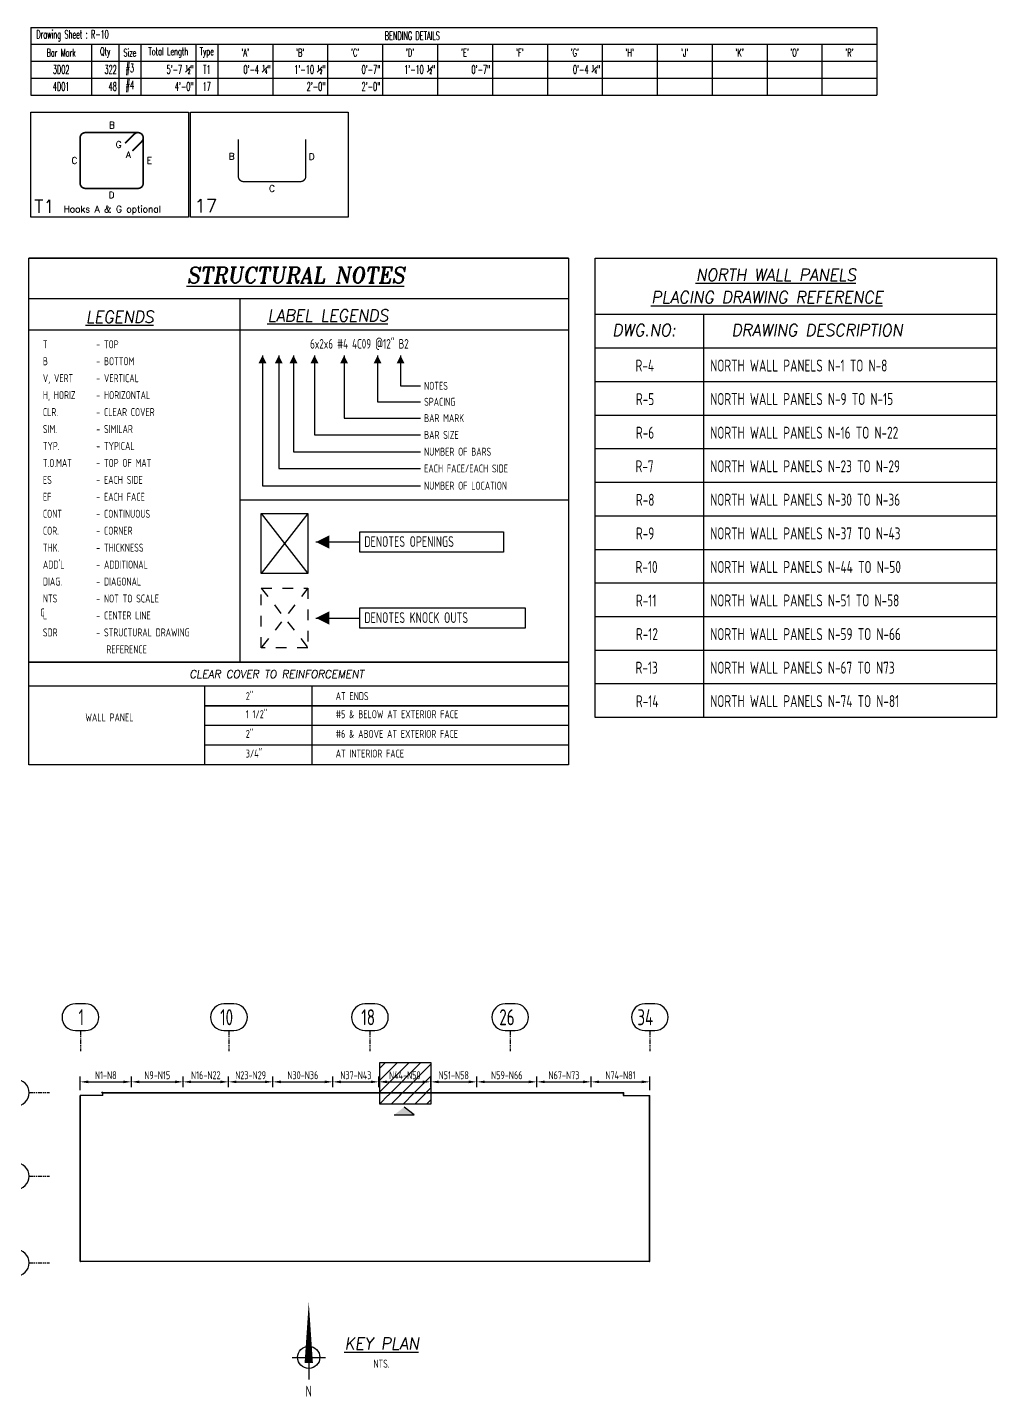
# Model space of a CAD drawing. Header units: inches. Extents: x -3675 to 33171, y -2273 to 1837.
# Drawn here: x 21329.3 to 21601.7, y 355.2 to 740.1 of the extents above; entities that cross this region are included whole.
import ezdxf
from ezdxf.enums import TextEntityAlignment as Align

# ---------------------------------------------------------------- set-up
doc = ezdxf.new("R2010")
doc.units = ezdxf.units.IN
doc.header["$MEASUREMENT"] = 0
doc.linetypes.add('HIDDEN', pattern=[6, 3, -3])
doc.linetypes.add('PHANTOM', pattern=[2.5, 1.25, -0.25, 0.25, -0.25, 0.25, -0.25])
doc.layers.get('0').update_dxf_attribs({"linetype": 'CONTINUOUS'})
doc.layers.get('Defpoints').update_dxf_attribs({"linetype": 'CONTINUOUS'})
for name, color, linetype in [('0-25', 7, 'CONTINUOUS'), ('0-25TEXT', 7, 'CONTINUOUS'), ('0-35', 3, 'CONTINUOUS'), ('0-35TEXT', 3, 'CONTINUOUS'), ('0-50', 10, 'CONTINUOUS'), ('BARLIST', 7, 'CONTINUOUS'), ('CADS-BAR-SKETCH', 7, 'CONTINUOUS'), ('GRID', 8, 'PHANTOM'), ('Hatch', 253, 'CONTINUOUS'), ('Hgblock', 7, 'CONTINUOUS'), ('hidden', 7, 'HIDDEN')]:
    doc.layers.add(name, color=color, linetype=linetype)
doc.styles.add('AR', font='ARCHQUIK.shx', dxfattribs={"width": 0.8})
doc.styles.add('ROMANS', font='romans.shx', dxfattribs={"width": 0.57})
doc.styles.add('ROMANT', font='romant')
doc.dimstyles.new('CADS_DIM_48', dxfattribs={"dimscale": 48, "dimtxt": 0.09375, "dimasz": 0.09375, "dimexe": 0.0625, "dimexo": 0.0625, "dimgap": 0.09375, "dimtad": 0, "dimtih": 1, "dimtoh": 1, "dimzin": 1, "dimdsep": 46, "dimlunit": 4, "dimtxsty": 'AR', "dimblk": 'CLOSED', "dimcen": 0.1875, "dimadec": 0, "dimazin": 0, "dimtfac": 1, "dimtofl": 0, "dimtmove": 0, "dimatfit": 1, "dimldrblk": 'DOTBLANK', "dimfxl": 1, "dimtzin": 0, "dimarcsym": 0})

# ---------------------------------------------------------------- blocks, each defined once
blk = doc.blocks.new('*D2014')
at = {"layer": '0-35', "color": 0, "lineweight": -2, "transparency": 16777216}
for p, q in [((21344.14, 441.38), (21344.14, 445.17)), ((21346.39, 443.67), (21356.27, 443.67)), ((21358.52, 442.16), (21358.52, 445.17))]:
    blk.add_line(p, q, dxfattribs=at)
at = {"layer": '0-35', "color": 0, "transparency": 16777216}
for points in [[(21346.39, 444.04), (21346.39, 443.29), (21344.14, 443.67)], [(21356.27, 444.04), (21356.27, 443.29), (21358.52, 443.67)]]:
    blk.add_solid(points, dxfattribs=at)
at = {"layer": 'Defpoints', "color": 0, "transparency": 16777216}
for p in [(21358.52, 443.67), (21344.14, 439.88), (21358.52, 440.66)]:
    blk.add_point(p, dxfattribs=at)
at = {"layer": '0-35', "color": 0, "transparency": 16777216, "insert": (21351.33, 445.54), "char_height": 2.25, "attachment_point": 5, "style": 'AR'}
blk.add_mtext('N1-N8', dxfattribs=at)
blk = doc.blocks.new('_DotBlank')
at = {"layer": '0-35', "color": 0, "lineweight": -2}
blk.add_line((-0.5, 0), (-1, 0), dxfattribs=at)
blk.add_circle((0, 0), 0.5, dxfattribs=at)
blk = doc.blocks.new('*D2015')
at = {"layer": '0-35', "color": 0, "lineweight": -2, "transparency": 16777216}
for p, q in [((21358.52, 442.16), (21358.52, 445.17)), ((21360.77, 443.67), (21370.82, 443.67)), ((21373.07, 442.16), (21373.07, 445.17))]:
    blk.add_line(p, q, dxfattribs=at)
at = {"layer": '0-35', "color": 0, "transparency": 16777216}
for points in [[(21360.77, 444.04), (21360.77, 443.29), (21358.52, 443.67)], [(21370.82, 444.04), (21370.82, 443.29), (21373.07, 443.67)]]:
    blk.add_solid(points, dxfattribs=at)
at = {"layer": 'Defpoints', "color": 0, "transparency": 16777216}
for p in [(21373.07, 443.67), (21358.52, 440.66), (21373.07, 440.66)]:
    blk.add_point(p, dxfattribs=at)
at = {"layer": '0-35', "color": 0, "transparency": 16777216, "insert": (21365.79, 445.54), "char_height": 2.25, "attachment_point": 5, "style": 'AR'}
blk.add_mtext('N9-N15', dxfattribs=at)
blk = doc.blocks.new('*D2016')
at = {"layer": '0-35', "color": 0, "lineweight": -2, "transparency": 16777216}
for p, q in [((21373.07, 442.16), (21373.07, 445.17)), ((21375.32, 443.67), (21383.55, 443.67)), ((21385.8, 442.16), (21385.8, 445.17))]:
    blk.add_line(p, q, dxfattribs=at)
at = {"layer": '0-35', "color": 0, "transparency": 16777216}
for points in [[(21375.32, 444.04), (21375.32, 443.29), (21373.07, 443.67)], [(21383.55, 444.04), (21383.55, 443.29), (21385.8, 443.67)]]:
    blk.add_solid(points, dxfattribs=at)
at = {"layer": 'Defpoints', "color": 0, "transparency": 16777216}
for p in [(21385.8, 443.67), (21373.07, 440.66), (21385.8, 440.66)]:
    blk.add_point(p, dxfattribs=at)
at = {"layer": '0-35', "color": 0, "transparency": 16777216, "insert": (21379.44, 445.54), "char_height": 2.25, "attachment_point": 5, "style": 'AR'}
blk.add_mtext('N16-N22', dxfattribs=at)
blk = doc.blocks.new('*D2017')
at = {"layer": '0-35', "color": 0, "lineweight": -2, "transparency": 16777216}
for p, q in [((21385.8, 442.16), (21385.8, 445.17)), ((21388.05, 443.67), (21396.03, 443.67)), ((21398.28, 442.16), (21398.28, 445.17))]:
    blk.add_line(p, q, dxfattribs=at)
at = {"layer": '0-35', "color": 0, "transparency": 16777216}
for points in [[(21388.05, 444.04), (21388.05, 443.29), (21385.8, 443.67)], [(21396.03, 444.04), (21396.03, 443.29), (21398.28, 443.67)]]:
    blk.add_solid(points, dxfattribs=at)
at = {"layer": 'Defpoints', "color": 0, "transparency": 16777216}
for p in [(21398.28, 443.67), (21385.8, 440.66), (21398.28, 440.66)]:
    blk.add_point(p, dxfattribs=at)
at = {"layer": '0-35', "color": 0, "transparency": 16777216, "insert": (21392.04, 445.54), "char_height": 2.25, "attachment_point": 5, "style": 'AR'}
blk.add_mtext('N23-N29', dxfattribs=at)
blk = doc.blocks.new('*D2018')
at = {"layer": '0-35', "color": 0, "lineweight": -2, "transparency": 16777216}
for p, q in [((21398.28, 442.16), (21398.28, 445.17)), ((21400.53, 443.67), (21412.89, 443.67)), ((21415.14, 442.16), (21415.14, 445.17))]:
    blk.add_line(p, q, dxfattribs=at)
at = {"layer": '0-35', "color": 0, "transparency": 16777216}
for points in [[(21400.53, 444.04), (21400.53, 443.29), (21398.28, 443.67)], [(21412.89, 444.04), (21412.89, 443.29), (21415.14, 443.67)]]:
    blk.add_solid(points, dxfattribs=at)
at = {"layer": 'Defpoints', "color": 0, "transparency": 16777216}
for p in [(21415.14, 443.67), (21398.28, 440.66), (21415.14, 440.66)]:
    blk.add_point(p, dxfattribs=at)
at = {"layer": '0-35', "color": 0, "transparency": 16777216, "insert": (21406.71, 445.54), "char_height": 2.25, "attachment_point": 5, "style": 'AR'}
blk.add_mtext('N30-N36', dxfattribs=at)
blk = doc.blocks.new('*D2019')
at = {"layer": '0-35', "color": 0, "lineweight": -2, "transparency": 16777216}
for p, q in [((21415.14, 442.16), (21415.14, 445.17)), ((21417.39, 443.67), (21425.83, 443.67)), ((21428.08, 442.16), (21428.08, 445.17))]:
    blk.add_line(p, q, dxfattribs=at)
at = {"layer": '0-35', "color": 0, "transparency": 16777216}
for points in [[(21417.39, 444.04), (21417.39, 443.29), (21415.14, 443.67)], [(21425.83, 444.04), (21425.83, 443.29), (21428.08, 443.67)]]:
    blk.add_solid(points, dxfattribs=at)
at = {"layer": 'Defpoints', "color": 0, "transparency": 16777216}
for p in [(21428.08, 443.67), (21415.14, 440.66), (21428.08, 440.66)]:
    blk.add_point(p, dxfattribs=at)
at = {"layer": '0-35', "color": 0, "transparency": 16777216, "insert": (21421.61, 445.54), "char_height": 2.25, "attachment_point": 5, "style": 'AR'}
blk.add_mtext('N37-N43', dxfattribs=at)
blk = doc.blocks.new('*D2020')
at = {"layer": '0-35', "color": 0, "lineweight": -2, "transparency": 16777216}
for p, q in [((21428.08, 442.16), (21428.08, 445.17)), ((21430.33, 443.67), (21440.39, 443.67)), ((21442.64, 442.16), (21442.64, 445.17))]:
    blk.add_line(p, q, dxfattribs=at)
at = {"layer": '0-35', "color": 0, "transparency": 16777216}
for points in [[(21430.33, 444.04), (21430.33, 443.29), (21428.08, 443.67)], [(21440.39, 444.04), (21440.39, 443.29), (21442.64, 443.67)]]:
    blk.add_solid(points, dxfattribs=at)
at = {"layer": 'Defpoints', "color": 0, "transparency": 16777216}
for p in [(21442.64, 443.67), (21428.08, 440.66), (21442.64, 440.66)]:
    blk.add_point(p, dxfattribs=at)
at = {"layer": '0-35', "color": 0, "transparency": 16777216, "insert": (21435.36, 445.54), "char_height": 2.25, "attachment_point": 5, "style": 'AR'}
blk.add_mtext('N44-N50', dxfattribs=at)
blk = doc.blocks.new('*D2021')
at = {"layer": '0-35', "color": 0, "lineweight": -2, "transparency": 16777216}
for p, q in [((21442.64, 442.16), (21442.64, 445.17)), ((21444.89, 443.67), (21453.34, 443.67)), ((21455.59, 442.16), (21455.59, 445.17))]:
    blk.add_line(p, q, dxfattribs=at)
at = {"layer": '0-35', "color": 0, "transparency": 16777216}
for points in [[(21444.89, 444.04), (21444.89, 443.29), (21442.64, 443.67)], [(21453.34, 444.04), (21453.34, 443.29), (21455.59, 443.67)]]:
    blk.add_solid(points, dxfattribs=at)
at = {"layer": 'Defpoints', "color": 0, "transparency": 16777216}
for p in [(21455.59, 443.67), (21442.64, 440.66), (21455.59, 440.66)]:
    blk.add_point(p, dxfattribs=at)
at = {"layer": '0-35', "color": 0, "transparency": 16777216, "insert": (21449.12, 445.54), "char_height": 2.25, "attachment_point": 5, "style": 'AR'}
blk.add_mtext('N51-N58', dxfattribs=at)
blk = doc.blocks.new('*D2022')
at = {"layer": '0-35', "color": 0, "lineweight": -2, "transparency": 16777216}
for p, q in [((21455.59, 442.16), (21455.59, 445.17)), ((21457.84, 443.67), (21470.21, 443.67)), ((21472.46, 442.17), (21472.46, 445.17))]:
    blk.add_line(p, q, dxfattribs=at)
at = {"layer": '0-35', "color": 0, "transparency": 16777216}
for points in [[(21457.84, 444.04), (21457.84, 443.29), (21455.59, 443.67)], [(21470.21, 444.04), (21470.21, 443.29), (21472.46, 443.67)]]:
    blk.add_solid(points, dxfattribs=at)
at = {"layer": 'Defpoints', "color": 0, "transparency": 16777216}
for p in [(21472.46, 443.67), (21455.59, 440.66), (21472.46, 440.67)]:
    blk.add_point(p, dxfattribs=at)
at = {"layer": '0-35', "color": 0, "transparency": 16777216, "insert": (21464.03, 445.54), "char_height": 2.25, "attachment_point": 5, "style": 'AR'}
blk.add_mtext('N59-N66', dxfattribs=at)
blk = doc.blocks.new('*D2023')
at = {"layer": '0-35', "color": 0, "lineweight": -2, "transparency": 16777216}
for p, q in [((21472.46, 442.17), (21472.46, 445.17)), ((21474.71, 443.67), (21485.47, 443.67)), ((21487.72, 442.16), (21487.72, 445.17))]:
    blk.add_line(p, q, dxfattribs=at)
at = {"layer": '0-35', "color": 0, "transparency": 16777216}
for points in [[(21474.71, 444.04), (21474.71, 443.29), (21472.46, 443.67)], [(21485.47, 444.04), (21485.47, 443.29), (21487.72, 443.67)]]:
    blk.add_solid(points, dxfattribs=at)
at = {"layer": 'Defpoints', "color": 0, "transparency": 16777216}
for p in [(21487.72, 443.67), (21472.46, 440.67), (21487.72, 440.66)]:
    blk.add_point(p, dxfattribs=at)
at = {"layer": '0-35', "color": 0, "transparency": 16777216, "insert": (21480.09, 445.54), "char_height": 2.25, "attachment_point": 5, "style": 'AR'}
blk.add_mtext('N67-N73', dxfattribs=at)
blk = doc.blocks.new('*U3043')
at = {"layer": 'Hgblock', "color": 3}
for p, q in [((-0.375, 0), (0.375, 0)), ((0, 0), (0, -0.5))]:
    blk.add_line(p, q, dxfattribs=at)
blk.add_lwpolyline([(0, 1.25, 0, 0.187, 0), (0, -0.125, 0.187, 0.187, 0)], format="xyseb", dxfattribs=at)
blk.add_circle((0, 0), 0.25, dxfattribs=at)
at = {"layer": 'Hgblock', "color": 3, "style": 'AR', "width": 0.8}
blk.add_text('N', height=0.244, dxfattribs=at).set_placement((0, -0.761), align=Align.MIDDLE)
blk = doc.blocks.new('*D2000')
at = {"layer": '0-35', "color": 0, "lineweight": -2, "transparency": 16777216}
for p, q in [((21487.72, 442.17), (21487.72, 445.17)), ((21489.97, 443.67), (21501.98, 443.67)), ((21504.23, 441.38), (21504.23, 445.17))]:
    blk.add_line(p, q, dxfattribs=at)
at = {"layer": '0-35', "color": 0, "transparency": 16777216}
for points in [[(21489.97, 444.04), (21489.97, 443.29), (21487.72, 443.67)], [(21501.98, 444.04), (21501.98, 443.29), (21504.23, 443.67)]]:
    blk.add_solid(points, dxfattribs=at)
at = {"layer": 'Defpoints', "color": 0, "transparency": 16777216}
for p in [(21504.23, 443.67), (21487.72, 440.67), (21504.23, 439.88)]:
    blk.add_point(p, dxfattribs=at)
at = {"layer": '0-35', "color": 0, "transparency": 16777216, "insert": (21495.98, 445.54), "char_height": 2.25, "attachment_point": 5, "style": 'AR'}
blk.add_mtext('N74-N81', dxfattribs=at)
blk = doc.blocks.new('leadrblk')
blk.add_lwpolyline([(0, 0, 0, 1, 0), (1, 0, 1, 1, 0)], format="xyseb")
blk = doc.blocks.new('A$C2A293661')
at = {"layer": '0-35TEXT', "style": 'AR', "width": 0.8}
for s, p in [('C', (-0.72, 0.84)), ('L', (0, 0))]:
    blk.add_text(s, height=2.25, dxfattribs=at).set_placement(p)
blk = doc.blocks.new('*T3251')
at = {"layer": 'BARLIST', "color": 0, "linetype": 'ByBlock', "lineweight": -2, "transparency": 16777216}
for p, q in [((0, 0), (237.77, 0)), ((0, 0), (0, -19.01)), ((237.77, 0), (237.77, -19.01)), ((0, -4.72), (237.77, -4.72)), ((17.01, -4.72), (17.01, -19.01)), ((24.73, -4.72), (24.73, -19.01)), ((30.91, -4.72), (30.91, -19.01)), ((46.35, -4.72), (46.35, -19.01)), ((52.52, -4.72), (52.52, -19.01)), ((67.96, -4.72), (67.96, -19.01)), ((83.4, -4.72), (83.4, -19.01)), ((98.83, -4.72), (98.83, -19.01)), ((114.27, -4.72), (114.27, -19.01)), ((129.71, -4.72), (129.71, -19.01)), ((145.15, -4.72), (145.15, -19.01)), ((160.58, -4.72), (160.58, -19.01)), ((176.02, -4.72), (176.02, -19.01)), ((191.46, -4.72), (191.46, -19.01)), ((206.89, -4.72), (206.89, -19.01)), ((222.33, -4.72), (222.33, -19.01)), ((0, -9.45), (237.77, -9.45)), ((0, -14.23), (237.77, -14.23)), ((0, -19.01), (237.77, -19.01))]:
    blk.add_line(p, q, dxfattribs=at)
at = {"layer": 'BARLIST', "color": 0, "transparency": 16777216, "style": 'ROMANS'}
for s, insert, char_height, width, attachment_point in [(' Drawing Sheet : R-10', (0.59, -2.36), 2.3622, 97.6535, 4), ('BENDING DETAILS', (99.43, -2.36), 2.3622, 137.752, 4), ('Bar Mark', (8.5, -7.09), 2.126, 15.8268, 5), ('Qty', (20.87, -7.09), 2.126, 6.5433, 5), ('Size', (27.82, -7.09), 2.126, 4.9961, 5), ('Total Length', (38.63, -7.09), 2.126, 14.2559, 5), ('Type', (49.44, -7.09), 2.126, 4.9961, 5), ("'A'", (60.24, -7.09), 2.126, 14.2559, 5), ("'B'", (75.68, -7.09), 2.126, 14.2559, 5), ("'C'", (91.12, -7.09), 2.126, 14.2559, 5), ("'D'", (106.55, -7.09), 2.126, 14.2559, 5), ("'E'", (121.99, -7.09), 2.126, 14.2559, 5), ("'F'", (137.43, -7.09), 2.126, 14.2559, 5), ("'G'", (152.86, -7.09), 2.126, 14.2559, 5), ("'H'", (168.3, -7.09), 2.126, 14.2559, 5), ("'J'", (183.74, -7.09), 2.126, 14.2559, 5), ("'K'", (199.18, -7.09), 2.126, 14.2559, 5), ("'O'", (214.61, -7.09), 2.126, 14.2559, 5), ("'R'", (230.05, -7.09), 2.126, 14.2559, 5), ('3D02', (8.5, -11.84), 2.362, 15.8268, 5), ('322', (24.14, -11.84), 2.362, 6.5433, 6), ('#3', (27.82, -11.84), 2.362, 4.9961, 5), ('5\'-7 {\\H0.5x;\\S1#2;}"', (45.76, -11.84), 2.3622, 14.2559, 6), ('T1', (49.44, -11.84), 2.362, 4.9961, 5), ('0\'-4 {\\H0.5x;\\S1#4;}"', (67.37, -11.84), 2.3622, 14.2559, 6), ('1\'-10 {\\H0.5x;\\S1#2;}"', (82.81, -11.84), 2.3622, 14.2559, 6), ('0\'-7"', (98.24, -11.84), 2.362, 14.2559, 6), ('1\'-10 {\\H0.5x;\\S1#2;}"', (113.68, -11.84), 2.3622, 14.2559, 6), ('0\'-7"', (129.12, -11.84), 2.362, 14.2559, 6), ('0\'-4 {\\H0.5x;\\S1#4;}"', (159.99, -11.84), 2.3622, 14.2559, 6), ('#4', (27.82, -16.62), 2.362, 4.9961, 5), ('4D01', (8.5, -16.62), 2.362, 15.8268, 5), ('48', (24.14, -16.62), 2.362, 6.5433, 6), ('4\'-0"', (45.76, -16.62), 2.362, 14.2559, 6), ('17', (49.44, -16.62), 2.362, 4.9961, 5), ('2\'-0"', (82.81, -16.62), 2.362, 14.2559, 6), ('2\'-0"', (98.24, -16.62), 2.362, 14.2559, 6)]:
    blk.add_mtext(s, dxfattribs=dict(at, insert=insert, char_height=char_height, width=width, attachment_point=attachment_point))
blk = doc.blocks.new('T1')
at = {"layer": 'CADS-BAR-SKETCH'}
blk.add_lwpolyline([(0, 0), (0, 1), (1.5, 1), (1.5, 0)], close=True, dxfattribs=at)
at = {"layer": 'CADS-BAR-SKETCH', "const_width": 0.0156}
for points in [[(0.468, 0.754, -0.414214), (0.518, 0.804, 0.414214), (0.468, 0.754), (0.468, 0.323, 0.414214), (0.518, 0.273), (1.019, 0.273, 0.414214), (1.069, 0.323), (1.069, 0.754, 0.668179), (0.983, 0.789), (0.896, 0.702)], [(0.966, 0.631), (1.054, 0.719, 0.668179), (1.019, 0.804), (0.518, 0.804)]]:
    blk.add_lwpolyline(points, format="xyb", dxfattribs=at)
at = {"layer": 'CADS-BAR-SKETCH', "style": 'ROMANS'}
for s, height, p in [('B', 0.0625, (0.742, 0.844)), ('G', 0.0625, (0.806, 0.659)), ('C', 0.0625, (0.386, 0.508)), ('A', 0.0625, (0.903, 0.563)), ('E', 0.0625, (1.103, 0.508)), ('T1', 0.125, (0.033, 0.039)), ('D', 0.0625, (0.739, 0.179)), ('Hooks A & G optional', 0.0625, (0.311, 0.045))]:
    blk.add_text(s, height=height, dxfattribs=at).set_placement(p)
blk = doc.blocks.new('17')
at = {"layer": 'CADS-BAR-SKETCH'}
blk.add_lwpolyline([(0, 0), (0, 1), (1.5, 1), (1.5, 0)], close=True, dxfattribs=at)
at = {"layer": 'CADS-BAR-SKETCH', "const_width": 0.0125}
blk.add_lwpolyline([(0.454, 0.741), (0.454, 0.388, 0.414214), (0.504, 0.338), (1.046, 0.338, 0.414214), (1.096, 0.388), (1.096, 0.741)], format="xyb", dxfattribs=at)
at = {"layer": 'CADS-BAR-SKETCH', "style": 'ROMANS'}
for s, height, p in [('B', 0.0625, (0.363, 0.547)), ('D', 0.0625, (1.125, 0.544)), ('C', 0.0625, (0.746, 0.24)), ('17', 0.125, (0.037, 0.045))]:
    blk.add_text(s, height=height, dxfattribs=at).set_placement(p)
blk = doc.blocks.new('*T3252')
at = {"layer": 'BARLIST', "color": 0, "transparency": 16777216, "xscale": 29.52755949857756, "yscale": 29.52755949857756, "zscale": 29.52755949857756}
for name, p in [('T1', (0.3, -29.53, 0)), ('17', (45.18, -29.53, 0))]:
    blk.add_blockref(name, p, dxfattribs=at)

msp = doc.modelspace()

# ---------------------------------------------------------------- hatches: boundary and pattern name
at = {"layer": '0-25TEXT'}
msp.add_hatch(color=256, dxfattribs=at).paths.add_polyline_path([(21438.04103, 434.4253), (21435.2286, 436.58525), (21432.41617, 434.4253)])
at = {"layer": 'Hatch'}
h = msp.add_hatch(dxfattribs=at)
h.set_pattern_fill('ANSI31', color=256, scale=18.75)
h.set_pattern_definition([(45, (11416.001, -42.1225), (-1.6572815, 1.6572815), [])])
h.paths.add_polyline_path([(21428.33985, 449.10585), (21428.33985, 439.87995), (21428.40844, 439.87995), (21434.6655, 439.87995), (21434.6655, 440.59557), (21434.46342, 440.59557), (21434.46342, 440.66417), (21442.71995, 440.66417), (21442.71995, 449.10585)])
h.paths.add_polyline_path([(21434.73409, 440.59557), (21434.73409, 439.81135), (21428.40844, 439.81135), (21428.40844, 437.42673), (21442.71995, 437.42673), (21442.71995, 440.59557)])

# ---------------------------------------------------------------- linework, layer by layer
at = {"layer": '0-25'}
for points in [[(21408.14883, 603.39955), (21395.00996, 586.60321)], [(21395.00996, 603.39955), (21408.14883, 586.60321)]]:
    msp.add_lwpolyline(points, dxfattribs=at)
at = {"layer": '0-25TEXT'}
for p, q in [((21438.04103, 434.4253), (21435.2286, 436.58525)), ((21432.41617, 434.4253), (21438.04103, 434.4253))]:
    msp.add_line(p, q, dxfattribs=at)
for points in [[(21395.37034, 647.85439), (21395.37034, 611.24545), (21439.79437, 611.24545)], [(21399.92094, 647.85439), (21399.92094, 616.08343), (21439.79437, 616.08343)], [(21404.08435, 647.85439), (21404.08435, 620.80214), (21439.79437, 620.80214)], [(21409.99049, 647.85439), (21409.99049, 625.52084), (21439.79437, 625.52084)], [(21418.31731, 647.85439), (21418.31731, 630.23954), (21439.79437, 630.23954)], [(21427.7091, 647.85439), (21427.7091, 634.83902), (21439.79437, 634.83902)], [(21434.19617, 647.85439), (21434.19617, 639.31922), (21439.79437, 639.31922)], [(21410.40772, 595.42723), (21422.7083, 595.42723)], [(21410.40772, 574.0503), (21422.7083, 574.0503)], [(21410.40772, 574.0503), (21422.7083, 574.0503)]]:
    msp.add_lwpolyline(points, dxfattribs=at)
at = {"layer": '0-35'}
for p, q in [((21344.1354, 439.87995), (21344.1354, 439.81135)), ((21350.46105, 439.87995), (21344.1354, 439.87995)), ((21344.1354, 439.81135), (21344.1354, 439.87995)), ((21344.1354, 439.87995), (21344.204, 439.87995)), ((21344.1354, 393.13927), (21344.1354, 439.87995)), ((21350.52965, 439.81135), (21344.1354, 439.81135)), ((21344.204, 393.13927), (21344.204, 439.87995)), ((21346.26836, 439.87995), (21346.26836, 439.81135)), ((21348.39854, 439.87995), (21348.39854, 439.81135)), ((21350.52965, 440.66417), (21350.25897, 440.66417)), ((21350.25897, 440.66417), (21496.95962, 440.66417)), ((21350.25897, 440.59557), (21350.25897, 440.66417)), ((21350.25897, 440.66417), (21350.25897, 440.59557)), ((21350.25897, 440.59557), (21350.46105, 440.59557)), ((21350.46105, 439.87995), (21350.46105, 440.59557)), ((21350.52965, 439.81135), (21350.52965, 440.59557)), ((21350.52965, 440.59557), (21496.76125, 440.59557)), ((21350.52965, 439.81135), (21350.52965, 439.87995)), ((21352.16921, 440.66417), (21352.16921, 440.59557)), ((21352.16946, 440.66417), (21352.16946, 440.59557)), ((21354.07717, 440.66417), (21354.07717, 440.59557)), ((21354.07717, 440.66417), (21354.07717, 440.59557)), ((21356.20735, 440.66417), (21356.20735, 440.59557)), ((21356.20735, 440.66417), (21356.20735, 440.59557)), ((21358.51551, 440.66417), (21358.51551, 440.59557)), ((21360.82367, 440.66417), (21360.82367, 440.59557)), ((21363.13183, 440.66417), (21363.13183, 440.59557)), ((21365.43998, 440.66417), (21365.43998, 440.59557)), ((21366.14634, 440.66417), (21366.14634, 440.59557)), ((21368.4545, 440.66417), (21368.4545, 440.59557)), ((21370.76265, 440.66417), (21370.76265, 440.59557)), ((21373.07081, 440.66417), (21373.07081, 440.59557)), ((21375.37897, 440.66417), (21375.37897, 440.59557)), ((21376.08532, 440.66417), (21376.08532, 440.59557)), ((21378.39348, 440.66417), (21378.39348, 440.59557)), ((21380.70164, 440.66417), (21380.70164, 440.59557)), ((21383.0098, 440.66417), (21383.0098, 440.59557)), ((21385.09549, 440.66417), (21385.09549, 440.59557)), ((21385.80462, 440.66417), (21385.80462, 440.59557)), ((21388.33803, 440.66417), (21388.33803, 440.59557)), ((21388.33803, 440.59557), (21388.33803, 440.66417)), ((21390.64619, 440.59557), (21390.64619, 440.66417)), ((21392.95435, 440.59557), (21392.95435, 440.66417)), ((21395.26251, 440.59557), (21395.26251, 440.66417)), ((21395.96886, 440.59557), (21395.96886, 440.66417)), ((21398.27702, 440.59557), (21398.27702, 440.66417)), ((21400.58518, 440.59557), (21400.58518, 440.66417)), ((21402.89334, 440.59557), (21402.89334, 440.66417)), ((21405.2015, 440.59557), (21405.2015, 440.66417)), ((21405.90785, 440.59557), (21405.90785, 440.66417)), ((21408.21601, 440.59557), (21408.21601, 440.66417)), ((21410.52417, 440.59557), (21410.52417, 440.66417)), ((21412.83233, 440.59557), (21412.83233, 440.66417)), ((21415.14048, 440.59557), (21415.14048, 440.66417)), ((21415.84684, 440.59557), (21415.84684, 440.66417)), ((21418.155, 440.59557), (21418.155, 440.66417)), ((21420.45852, 440.59557), (21420.45852, 440.66417)), ((21422.76204, 440.59557), (21422.76204, 440.66417)), ((21425.0702, 440.59557), (21425.0702, 440.66417)), ((21425.77656, 440.59557), (21425.77656, 440.66417)), ((21428.08471, 440.59557), (21428.08471, 440.66417)), ((21430.39287, 440.59557), (21430.39287, 440.66417)), ((21432.70103, 440.59557), (21432.70103, 440.66417)), ((21435.00919, 440.59557), (21435.00919, 440.66417)), ((21435.71554, 440.59557), (21435.71554, 440.66417)), ((21438.0237, 440.59557), (21438.0237, 440.66417)), ((21440.33186, 440.59557), (21440.33186, 440.66417)), ((21442.64002, 440.59557), (21442.64002, 440.66417)), ((21444.94818, 440.59557), (21444.94818, 440.66417)), ((21445.65453, 440.59557), (21445.65453, 440.66417)), ((21447.96269, 440.59557), (21447.96269, 440.66417)), ((21450.27085, 440.59557), (21450.27085, 440.66417)), ((21452.57901, 440.59557), (21452.57901, 440.66417)), ((21454.88717, 440.59557), (21454.88717, 440.66417)), ((21455.59352, 440.59557), (21455.59352, 440.66417)), ((21457.90168, 440.59557), (21457.90168, 440.66417)), ((21460.21262, 440.59557), (21460.21262, 440.66417)), ((21462.52356, 440.59557), (21462.52356, 440.66417)), ((21464.83172, 440.59557), (21464.83172, 440.66417)), ((21465.53807, 440.59557), (21465.53807, 440.66417)), ((21467.84623, 440.59557), (21467.84623, 440.66417)), ((21470.15439, 440.59557), (21470.15439, 440.66417)), ((21472.46254, 440.59557), (21472.46254, 440.66417)), ((21474.7707, 440.59557), (21474.7707, 440.66417)), ((21475.47706, 440.59557), (21475.47706, 440.66417)), ((21477.78521, 440.59557), (21477.78521, 440.66417)), ((21480.09337, 440.59557), (21480.09337, 440.66417)), ((21482.40153, 440.59557), (21482.40153, 440.66417)), ((21484.70969, 440.59557), (21484.70969, 440.66417)), ((21485.41604, 440.59557), (21485.41604, 440.66417)), ((21487.7242, 440.59557), (21487.7242, 440.66417)), ((21490.03236, 440.59557), (21490.03236, 440.66417)), ((21492.34052, 440.59557), (21492.34052, 440.66417)), ((21494.64868, 440.59557), (21494.64868, 440.66417)), ((21496.76125, 440.59557), (21496.76125, 439.81135)), ((21496.76125, 439.81135), (21504.15092, 439.81135)), ((21496.82984, 440.59557), (21496.95962, 440.59557)), ((21496.82984, 440.59557), (21496.82984, 439.87995)), ((21496.82984, 439.87995), (21504.15092, 439.87995)), ((21496.95962, 440.59557), (21496.95962, 440.66417)), ((21499.40885, 439.87995), (21499.40885, 439.81135)), ((21501.53903, 439.87995), (21501.53903, 439.81135)), ((21504.15092, 439.81135), (21504.15092, 439.87995)), ((21504.15782, 393.13927), (21504.15782, 439.88147)), ((21504.15782, 439.88147), (21504.22641, 439.88147)), ((21504.22641, 393.13927), (21504.22641, 439.88147)), ((21344.1354, 437.74977), (21344.204, 437.74977)), ((21344.1354, 435.61959), (21344.204, 435.61959)), ((21504.15782, 438.03253), (21504.15782, 437.96393)), ((21504.15782, 437.96393), (21504.15782, 438.03253)), ((21504.15782, 438.03253), (21504.22641, 438.03253)), ((21504.15782, 436.45938), (21504.22641, 436.45938)), ((21504.15782, 435.16266), (21504.22641, 435.16266)), ((21344.1354, 433.48941), (21344.204, 433.48941)), ((21344.1354, 431.35923), (21344.204, 431.35923)), ((21504.15782, 433.48941), (21504.22641, 433.48941)), ((21504.15782, 431.35923), (21504.22641, 431.35923)), ((21344.1354, 429.22905), (21344.204, 429.22905)), ((21504.15782, 429.22905), (21504.22641, 429.22905)), ((21344.1354, 427.09887), (21344.204, 427.09887)), ((21344.1354, 424.96869), (21344.204, 424.96869)), ((21504.15782, 427.09887), (21504.22641, 427.09887)), ((21504.15782, 424.96869), (21504.22641, 424.96869)), ((21344.1354, 422.83851), (21344.204, 422.83851)), ((21344.1354, 420.70833), (21344.204, 420.70833)), ((21504.15782, 422.83851), (21504.22641, 422.83851)), ((21504.15782, 420.70833), (21504.22641, 420.70833)), ((21344.1354, 418.57815), (21344.204, 418.57815)), ((21344.1354, 416.44796), (21344.204, 416.44796)), ((21504.15782, 418.57815), (21504.22641, 418.57815)), ((21504.15782, 416.44796), (21504.22641, 416.44796)), ((21344.1354, 414.31778), (21344.204, 414.31778)), ((21344.1354, 412.1876), (21344.204, 412.1876)), ((21504.15782, 414.31778), (21504.22641, 414.31778)), ((21504.15782, 412.1876), (21504.22641, 412.1876)), ((21344.1354, 410.05742), (21344.204, 410.05742)), ((21504.15782, 410.05742), (21504.22641, 410.05742)), ((21344.1354, 407.92724), (21344.204, 407.92724)), ((21344.1354, 405.79706), (21344.204, 405.79706)), ((21504.15782, 407.92724), (21504.22641, 407.92724)), ((21504.15782, 405.79706), (21504.22641, 405.79706)), ((21344.1354, 403.66688), (21344.204, 403.66688)), ((21344.1354, 401.5367), (21344.204, 401.5367)), ((21504.15782, 403.66688), (21504.22641, 403.66688)), ((21504.15782, 401.5367), (21504.22641, 401.5367)), ((21344.1354, 399.40652), (21344.204, 399.40652)), ((21344.1354, 397.27634), (21344.204, 397.27634)), ((21504.15782, 399.40652), (21504.22641, 399.40652)), ((21504.15782, 397.27634), (21504.22641, 397.27634)), ((21344.1354, 395.14616), (21344.204, 395.14616)), ((21504.22641, 393.20786), (21344.1354, 393.20786)), ((21344.1354, 393.20786), (21344.1354, 393.13927)), ((21504.22641, 393.13927), (21344.1354, 393.13927)), ((21344.1354, 393.13927), (21344.204, 393.13927)), ((21345.66861, 393.20786), (21345.66861, 393.13927)), ((21347.20182, 393.20786), (21347.20182, 393.13927)), ((21349.50998, 393.20786), (21349.50998, 393.13927)), ((21351.81814, 393.20786), (21351.81814, 393.13927)), ((21352.52449, 393.20786), (21352.52449, 393.13927)), ((21354.83265, 393.20786), (21354.83265, 393.13927)), ((21357.14664, 393.20786), (21357.14664, 393.13927)), ((21359.4548, 393.20786), (21359.4548, 393.13927)), ((21361.76296, 393.20786), (21361.76296, 393.13927)), ((21362.46931, 393.20786), (21362.46931, 393.13927)), ((21364.77747, 393.20786), (21364.77747, 393.13927)), ((21367.08563, 393.20786), (21367.08563, 393.13927)), ((21369.39378, 393.20786), (21369.39378, 393.13927)), ((21371.70194, 393.20786), (21371.70194, 393.13927)), ((21372.4083, 393.20786), (21372.4083, 393.13927)), ((21374.71645, 393.20786), (21374.71645, 393.13927)), ((21377.02461, 393.20786), (21377.02461, 393.13927)), ((21379.33277, 393.20786), (21379.33277, 393.13927)), ((21381.64093, 393.20786), (21381.64093, 393.13927)), ((21382.34728, 393.20786), (21382.34728, 393.13927)), ((21384.65544, 393.20786), (21384.65544, 393.13927)), ((21386.9636, 393.20786), (21386.9636, 393.13927)), ((21389.27176, 393.20786), (21389.27176, 393.13927)), ((21391.57992, 393.20786), (21391.57992, 393.13927)), ((21392.28627, 393.20786), (21392.28627, 393.13927)), ((21394.59443, 393.20786), (21394.59443, 393.13927)), ((21396.90259, 393.20786), (21396.90259, 393.13927)), ((21399.21075, 393.20786), (21399.21075, 393.13927)), ((21401.51891, 393.20786), (21401.51891, 393.13927)), ((21402.22526, 393.20786), (21402.22526, 393.13927)), ((21404.53342, 393.20786), (21404.53342, 393.13927)), ((21406.84158, 393.20786), (21406.84158, 393.13927)), ((21409.14974, 393.20786), (21409.14974, 393.13927)), ((21411.45789, 393.20786), (21411.45789, 393.13927)), ((21412.16425, 393.20786), (21412.16425, 393.13927)), ((21414.47241, 393.20786), (21414.47241, 393.13927)), ((21416.78056, 393.20786), (21416.78056, 393.13927)), ((21419.08872, 393.20786), (21419.08872, 393.13927)), ((21421.39688, 393.20786), (21421.39688, 393.13927)), ((21422.10323, 393.20786), (21422.10323, 393.13927)), ((21424.41139, 393.20786), (21424.41139, 393.13927)), ((21426.71955, 393.20786), (21426.71955, 393.13927)), ((21429.02771, 393.20786), (21429.02771, 393.13927)), ((21431.33587, 393.20786), (21431.33587, 393.13927)), ((21432.04222, 393.20786), (21432.04222, 393.13927)), ((21434.35038, 393.20786), (21434.35038, 393.13927)), ((21436.65854, 393.20786), (21436.65854, 393.13927)), ((21438.9667, 393.20786), (21438.9667, 393.13927)), ((21441.27486, 393.20786), (21441.27486, 393.13927)), ((21441.98121, 393.20786), (21441.98121, 393.13927)), ((21444.28937, 393.20786), (21444.28937, 393.13927)), ((21446.59753, 393.20786), (21446.59753, 393.13927)), ((21448.90569, 393.20786), (21448.90569, 393.13927)), ((21451.21384, 393.20786), (21451.21384, 393.13927)), ((21451.9202, 393.20786), (21451.9202, 393.13927)), ((21454.22836, 393.20786), (21454.22836, 393.13927)), ((21456.53651, 393.20786), (21456.53651, 393.13927)), ((21458.84467, 393.20786), (21458.84467, 393.13927)), ((21461.37809, 393.20786), (21461.37809, 393.13927)), ((21462.08444, 393.20786), (21462.08444, 393.13927)), ((21464.17291, 393.20786), (21464.17291, 393.13927)), ((21466.48106, 393.20786), (21466.48106, 393.13927)), ((21468.78922, 393.20786), (21468.78922, 393.13927)), ((21471.09738, 393.20786), (21471.09738, 393.13927)), ((21471.80373, 393.20786), (21471.80373, 393.13927)), ((21474.11189, 393.20786), (21474.11189, 393.13927)), ((21476.42005, 393.20786), (21476.42005, 393.13927)), ((21478.72821, 393.20786), (21478.72821, 393.13927)), ((21481.03637, 393.20786), (21481.03637, 393.13927)), ((21481.74272, 393.20786), (21481.74272, 393.13927)), ((21484.05088, 393.20786), (21484.05088, 393.13927)), ((21486.35904, 393.20786), (21486.35904, 393.13927)), ((21488.6672, 393.20786), (21488.6672, 393.13927)), ((21490.97536, 393.20786), (21490.97536, 393.13927)), ((21493.28352, 393.20786), (21493.28352, 393.13927)), ((21495.59168, 393.20786), (21495.59168, 393.13927)), ((21497.89983, 393.20786), (21497.89983, 393.13927)), ((21500.20799, 393.20786), (21500.20799, 393.13927)), ((21502.21859, 393.20786), (21502.21859, 393.13927)), ((21504.15782, 395.14616), (21504.22641, 395.14616)), ((21504.15782, 393.13927), (21504.22641, 393.13927)), ((21504.22641, 393.20786), (21504.22641, 393.13927))]:
    msp.add_line(p, q, dxfattribs=at)
at = {"layer": '0-35', "elevation": 0}
msp.add_lwpolyline([(21395.00996, 603.39955), (21408.14883, 603.39955), (21408.14883, 586.60321), (21395.00996, 586.60321)], close=True, dxfattribs=at)
at = {"layer": '0-35', "color": 1, "elevation": 0}
for points in [[(21329.67605, 532.76179), (21329.67605, 561.64489), (21481.34139, 561.64489), (21481.34139, 532.76179)], [(21379.07313, 549.33882), (21481.34139, 549.33882)], [(21481.34139, 549.33882), (21379.07313, 549.33882)], [(21481.34139, 543.81314), (21379.07313, 543.81314)], [(21481.34139, 538.28746), (21379.07313, 538.28746)], [(21481.34139, 532.76179), (21329.67605, 532.76179)]]:
    msp.add_lwpolyline(points, dxfattribs=at)
at = {"layer": '0-35'}
msp.add_lwpolyline([(21442.71995, 437.42673), (21428.33985, 437.42673), (21428.33985, 449.10585), (21442.71995, 449.10585)], close=True, dxfattribs=at)
at = {"layer": '0-50'}
for p, q in [((21481.34139, 675.2399, 0), (21329.67605, 675.2399, 0)), ((21481.34139, 663.80319, 0), (21329.67605, 663.80319, 0)), ((21388.99582, 663.80319, 0), (21388.99582, 561.64489, 0)), ((21601.69549, 659.37718, 0), (21488.89224, 659.37718, 0)), ((21519.3786, 546.0768, 0), (21519.3786, 659.37718, 0)), ((21481.34139, 655.01172, 0), (21329.67605, 655.01172, 0)), ((21601.69549, 649.87391, 0), (21488.89224, 649.87391, 0)), ((21601.69549, 640.43781, 0), (21488.89224, 640.43781, 0)), ((21601.69549, 631.00171, 0), (21488.89224, 631.00171, 0)), ((21601.69549, 621.56561, 0), (21488.89224, 621.56561, 0)), ((21601.69549, 612.12951, 0), (21488.89224, 612.12951, 0)), ((21481.34139, 607.19938, 0), (21388.99582, 607.19938, 0)), ((21601.69549, 602.69341, 0), (21488.89224, 602.69341, 0)), ((21601.69549, 593.2573, 0), (21488.89224, 593.2573, 0)), ((21601.69549, 583.8212, 0), (21488.89224, 583.8212, 0)), ((21601.69549, 574.3851, 0), (21488.89224, 574.3851, 0)), ((21601.69549, 564.949, 0), (21488.89224, 564.949, 0)), ((21481.34139, 561.64489, 0), (21329.67605, 561.64489, 0)), ((21481.34139, 561.64489, 0), (21329.67605, 561.64489, 0)), ((21481.34139, 554.86449, 0), (21329.67605, 554.86449, 0)), ((21379.07313, 554.86449, 0), (21379.07313, 532.76179, 0)), ((21409.20567, 554.86449, 0), (21409.20567, 532.76179, 0)), ((21601.69549, 555.5129, 0), (21488.89224, 555.5129, 0))]:
    msp.add_line(p, q, dxfattribs=at)
at = {"layer": '0-50', "elevation": 0}
for points in [[(21329.67605, 561.64489), (21329.67605, 675.2399), (21481.34139, 675.2399), (21481.34139, 561.64489)], [(21488.89224, 546.0768), (21488.89224, 675.2399), (21601.69549, 675.2399), (21601.69549, 546.0768)], [(21422.7083, 598.26405), (21463.10299, 598.26405), (21463.10299, 592.5904), (21422.7083, 592.5904)], [(21422.7083, 576.88712), (21469.19945, 576.88712), (21469.19945, 571.21348), (21422.7083, 571.21348)]]:
    msp.add_lwpolyline(points, close=True, dxfattribs=at)
at = {"layer": '0-50'}
for points in [[(21345.62161, 465.58527), (21342.78638, 465.58527, 1), (21342.78638, 458.08527), (21345.62161, 458.08527, 1)], [(21387.36084, 465.58527), (21384.52561, 465.58527, 1), (21384.52561, 458.08527), (21387.36084, 458.08527, 1)], [(21426.97768, 465.58527), (21424.14245, 465.58527, 1), (21424.14245, 458.08527), (21426.97768, 458.08527, 1)], [(21466.39866, 465.58527), (21463.56343, 465.58527, 1), (21463.56343, 458.08527), (21466.39866, 458.08527, 1)], [(21505.64403, 465.58527), (21502.8088, 465.58527, 1), (21502.8088, 458.08527), (21505.64403, 458.08527, 1)], [(21326.02131, 444.35352), (21323.18608, 444.35352, 1), (21323.18608, 436.85352), (21326.02131, 436.85352, 1)], [(21326.02131, 420.91777), (21323.18608, 420.91777, 1), (21323.18608, 413.41777), (21326.02131, 413.41777, 1)], [(21326.02131, 396.545), (21323.18608, 396.545, 1), (21323.18608, 389.045), (21326.02131, 389.045, 1)]]:
    msp.add_lwpolyline(points, format="xyb", close=True, dxfattribs=at)
at = {"layer": 'GRID', "lineweight": -3}
for points in [[(21344.204, 458.08527), (21344.204, 452.33829)], [(21385.94323, 458.08527), (21385.94323, 452.33829)], [(21425.56007, 458.08527), (21425.56007, 452.33829)], [(21464.98105, 458.08527), (21464.98105, 452.33829)], [(21504.22641, 458.08527), (21504.22641, 452.33829)], [(21504.22641, 458.08527), (21504.22641, 452.33829)], [(21329.71922, 440.63446), (21335.4662, 440.63446)], [(21329.71922, 417.19871), (21335.4662, 417.19871)], [(21329.71922, 392.82594), (21335.4662, 392.82594)]]:
    msp.add_lwpolyline(points, dxfattribs=at)
at = {"layer": 'hidden', "elevation": 0}
msp.add_lwpolyline([(21395.00996, 582.44847), (21408.14883, 582.44847), (21408.14883, 565.65213), (21395.00996, 565.65213)], close=True, dxfattribs=at)
at = {"layer": 'hidden'}
for points in [[(21408.14883, 582.44847), (21395.00996, 565.65213)], [(21395.00996, 582.44847), (21408.14883, 565.65213)]]:
    msp.add_lwpolyline(points, dxfattribs=at)

# ---------------------------------------------------------------- block references
for name, p in [('*T3251', (21330.28759, 740.07992)), ('*T3252', (21329.99231, 716.28915))]:
    msp.add_blockref(name, p)
at = {"layer": '0-25TEXT', "xscale": 2.249574803150615, "yscale": 0.9002834645671101, "zscale": 1.2, "rotation": 270.0000046056895}
for p in [(21395.37034, 647.85439, 0), (21399.92094, 647.85439, 0), (21404.08435, 647.85439, 0), (21409.99049, 647.85439, 0), (21418.31731, 647.85439, 0), (21427.7091, 647.85439, 0), (21434.19617, 647.85439, 0)]:
    msp.add_blockref('leadrblk', p, dxfattribs=at)
at = {"layer": '0-25TEXT', "xscale": 3.749291338582678, "yscale": 1.500472440944882, "zscale": 0.5}
for p in [(21410.40772, 595.42723, 0), (21410.40772, 574.0503, 0)]:
    msp.add_blockref('leadrblk', p, dxfattribs=at)
at = {"layer": '0-35'}
msp.add_blockref('A$C2A293661', (21333.6462, 573.64624, 0), dxfattribs=at)
at = {"layer": 'BARLIST', "xscale": 12.5, "yscale": 12.5, "zscale": 12.5}
msp.add_blockref('*U3043', (21408.37573, 366.21566), dxfattribs=at)

# ---------------------------------------------------------------- texts
at = {"linetype": 'Continuous', "style": 'ROMANT', "oblique": 9, "width": 0.95}
for s, height, p in [('%%USTRUCTURAL NOTES', 4.5, (21404.72636, 668.20058, 0)), ('%%ULEGENDS', 3.375, (21355.29382, 657.01519, 0)), ('%%ULABEL LEGENDS', 3.375, (21413.77356, 657.4197, 0))]:
    msp.add_text(s, height=height, dxfattribs=at).set_placement(p, align=Align.CENTER)
for s, height, p in [('%%UNORTH WALL PANELS', 3.375, (21517.16682, 668.86416, 0)), ('%%UPLACING DRAWING REFERENCE', 3.375, (21504.64469, 662.52789, 0)), ('DWG.NO:', 3.375, (21493.68615, 653.29567, 0)), ('DRAWING DESCRIPTION', 3.375, (21527.16589, 653.29567, 0)), ('CLEAR COVER TO REINFORCEMENT', 2.25, (21374.85391, 557.16036, 0))]:
    msp.add_text(s, height=height, dxfattribs=at).set_placement(p)
at = {"color": 7, "linetype": 'Continuous', "style": 'ROMANT', "oblique": 9, "width": 0.95}
msp.add_text('%%UKEY PLAN', height=3.375, dxfattribs=at).set_placement((21428.87353, 368.40353), align=Align.CENTER)
at = {"layer": '0-35', "style": 'AR', "width": 0.8}
for s, p in [('R-4', (21500.21646, 643.33312, 0)), ('NORTH WALL PANELS N-1 TO N-8', (21521.22624, 643.33312, 0)), ('R-5', (21500.31943, 633.89702, 0)), ('NORTH WALL PANELS N-9 TO N-15', (21521.22624, 633.93061, 0)), ('R-6', (21500.31943, 624.46092, 0)), ('NORTH WALL PANELS N-16 TO N-22', (21521.22624, 624.46092, 0)), ('R-7', (21500.21646, 615.02482, 0)), ('NORTH WALL PANELS N-23 TO N-29', (21521.22624, 615.02482, 0)), ('R-8', (21500.31943, 605.58872, 0)), ('NORTH WALL PANELS N-30 TO N-36', (21521.22624, 605.6223, 0)), ('R-9', (21500.31943, 596.15262, 0)), ('NORTH WALL PANELS N-37 TO N-43', (21521.22624, 596.15262, 0)), ('R-10', (21500.21646, 586.71652, 0)), ('NORTH WALL PANELS N-44 TO N-50', (21521.22624, 586.71652, 0)), ('R-11', (21500.31943, 577.28041, 0)), ('NORTH WALL PANELS N-51 TO N-58', (21521.22624, 577.314, 0)), ('R-12', (21500.31943, 567.84431, 0)), ('NORTH WALL PANELS N-59 TO N-66', (21521.22624, 567.84431, 0)), ('R-13', (21500.21646, 558.40821, 0)), ('NORTH WALL PANELS N-67 TO N73', (21521.22624, 558.40821, 0)), ('R-14', (21500.31943, 548.97211, 0)), ('NORTH WALL PANELS N-74 TO N-81', (21521.22624, 549.0057, 0))]:
    msp.add_text(s, height=3.375, dxfattribs=at).set_placement(p)
at = {"layer": '0-35TEXT', "style": 'AR', "width": 0.8}
for s, height, p in [('T', 2.25, (21333.6462, 649.87472, 0)), ('- TOP', 2.25, (21348.62441, 649.87472, 0)), ('B', 2.25, (21333.6462, 645.11044, 0)), ('- BOTTOM', 2.25, (21348.62441, 645.11044, 0)), ('V, VERT', 2.25, (21333.6462, 640.34616, 0)), ('- VERTICAL', 2.25, (21348.62441, 640.34616, 0)), ('NOTES', 2.25, (21440.79437, 638.19422, 0)), ('H, HORIZ', 2.25, (21333.6462, 635.58188, 0)), ('- HORIZONTAL', 2.25, (21348.62441, 635.58188, 0)), ('SPACING', 2.25, (21440.79437, 633.71402, 0)), ('CLR.', 2.25, (21333.6462, 630.8176, 0)), ('- CLEAR COVER', 2.25, (21348.62441, 630.8176, 0)), ('BAR MARK', 2.25, (21440.79437, 629.11454, 0)), ('SIM.', 2.25, (21333.6462, 626.05332, 0)), ('- SIMILAR', 2.25, (21348.62441, 626.05332, 0)), ('TYP.', 2.25, (21333.6462, 621.28904, 0)), ('- TYPICAL', 2.25, (21348.62441, 621.28904, 0)), ('BAR SIZE', 2.25, (21440.79437, 624.39584, 0)), ('NUMBER OF BARS', 2.25, (21440.79437, 619.67714, 0)), ('T.O.MAT', 2.25, (21333.6462, 616.52476, 0)), ('- TOP OF MAT', 2.25, (21348.62441, 616.52476, 0)), ('EACH FACE/EACH SIDE', 2.25, (21440.79437, 614.95843, 0)), ('ES', 2.25, (21333.6462, 611.76048, 0)), ('- EACH SIDE', 2.25, (21348.62441, 611.76048, 0)), ('NUMBER OF LOCATION', 2.25, (21440.79437, 610.12045, 0)), ('EF', 2.25, (21333.6462, 606.9962, 0)), ('- EACH FACE', 2.25, (21348.62441, 606.9962, 0)), ('CONT', 2.25, (21333.6462, 602.23192, 0)), ('- CONTINUOUS', 2.25, (21348.62441, 602.23192, 0)), ('COR.', 2.25, (21333.6462, 597.46764, 0)), ('- CORNER', 2.25, (21348.62441, 597.46764, 0)), ('DENOTES OPENINGS', 3, (21423.99402, 594.0484, 0)), ('THK.', 2.25, (21333.6462, 592.70336, 0)), ('- THICKNESS', 2.25, (21348.62441, 592.70336, 0)), ("ADD'L", 2.25, (21333.6462, 587.93908, 0)), ('- ADDITIONAL', 2.25, (21348.62441, 587.93908, 0)), ('DIAG.', 2.25, (21333.6462, 583.1748, 0)), ('- DIAGONAL', 2.25, (21348.62441, 583.1748, 0)), ('NTS', 2.25, (21333.6462, 578.41052, 0)), ('- NOT TO SCALE', 2.25, (21348.62441, 578.41052, 0)), ('- CENTER LINE', 2.25, (21348.62441, 573.64624, 0)), ('DENOTES KNOCK OUTS', 3, (21423.99402, 572.67147, 0)), ('SDR', 2.25, (21333.6462, 568.88196, 0)), ('- STRUCTURAL DRAWING', 2.25, (21348.62441, 568.88196, 0)), ('REFERENCE', 2.25, (21351.51377, 564.11768, 0)), ('2"', 2.25, (21390.66904, 550.96998, 0)), ('AT ENDS', 2.25, (21415.94218, 550.96998, 0)), ('WALL PANEL', 2.25, (21345.58997, 544.9788, 0)), ('1 1/2"', 2.25, (21390.66904, 545.88268, 0)), ('#5 & BELOW AT EXTERIOR FACE  ', 2.25, (21415.94218, 545.88268, 0)), ('2"', 2.25, (21390.66904, 540.35701, 0)), ('#6 & ABOVE AT EXTERIOR FACE   ', 2.25, (21415.94218, 540.35701, 0)), ('3/4"', 2.25, (21390.66904, 534.83133, 0)), ('AT INTERIOR FACE   ', 2.25, (21415.94218, 534.83133, 0)), ('NTS.', 2.25, (21426.53798, 363.32633))]:
    msp.add_text(s, height=height, dxfattribs=at).set_placement(p)
msp.add_text('6x2x6 #4 4C09 @12" B2', height=2.7, dxfattribs=at).set_placement((21436.46713, 649.77586, 0), align=Align.RIGHT)
at = {"layer": '0-50', "style": 'AR', "width": 0.8}
for s, p in [('1', (21343.6779, 459.58333)), ('10', (21383.46145, 459.58333)), ('18', (21423.15099, 459.58333)), ('26', (21461.92029, 459.58333)), ('34', (21500.72781, 459.58333))]:
    msp.add_text(s, height=4.5, dxfattribs=at).set_placement(p)

# ---------------------------------------------------------------- dimensions: what is measured, and where the dimension line sits
at = {"layer": '0-35'}
for base, p1, p2, text, picture, middle in [((21358.51551, 443.66572), (21344.1354, 439.87995), (21358.51551, 440.66417), 'N1-N8', '*D2014', (21351.32545, 443.66572)), ((21373.07081, 443.66572), (21358.51551, 440.66417), (21373.07081, 440.66469), 'N9-N15', '*D2015', (21365.79316, 443.66572)), ((21385.80462, 443.66572), (21373.07081, 440.66469), (21385.80462, 440.66417), 'N16-N22', '*D2016', (21379.43772, 443.66572)), ((21398.27702, 443.66572), (21385.80462, 440.66417), (21398.27702, 440.66417), 'N23-N29', '*D2017', (21392.04082, 443.66572)), ((21415.14048, 443.66572), (21398.27702, 440.66417), (21415.14048, 440.66417), 'N30-N36', '*D2018', (21406.70875, 443.66572)), ((21428.08471, 443.66572), (21415.14048, 440.66417), (21428.08471, 440.66417), 'N37-N43', '*D2019', (21421.6126, 443.66572)), ((21442.64002, 443.66572), (21428.08471, 440.66417), (21442.64002, 440.66417), 'N44-N50', '*D2020', (21435.36237, 443.66572)), ((21455.59352, 443.66572), (21442.64002, 440.66417), (21455.59352, 440.66417), 'N51-N58', '*D2021', (21449.11677, 443.66572)), ((21472.46254, 443.66572), (21455.59352, 440.66417), (21472.46254, 440.66694), 'N59-N66', '*D2022', (21464.02803, 443.66572)), ((21487.7242, 443.66572), (21472.46254, 440.66694), (21487.7242, 440.66417), 'N67-N73', '*D2023', (21480.09337, 443.66572)), ((21504.22641, 443.66572), (21487.7242, 440.66694), (21504.22641, 439.88147), 'N74-N81', '*D2000', (21495.97531, 443.66572))]:
    dim = msp.add_linear_dim(base=base, p1=p1, p2=p2, text=text, dimstyle='CADS_DIM_48', override={"dimscale": 24, "dimgap": 0.03125, "dimtad": 1, "dimtih": 0, "dimtoh": 0, "dimdec": 4, "dimtdec": 4}, dxfattribs=at)
    dim.commit()
    dim.dimension.update_dxf_attribs({"geometry": picture, "text_midpoint": middle, "dimtype": 160})

doc.saveas('drawing.dxf')
